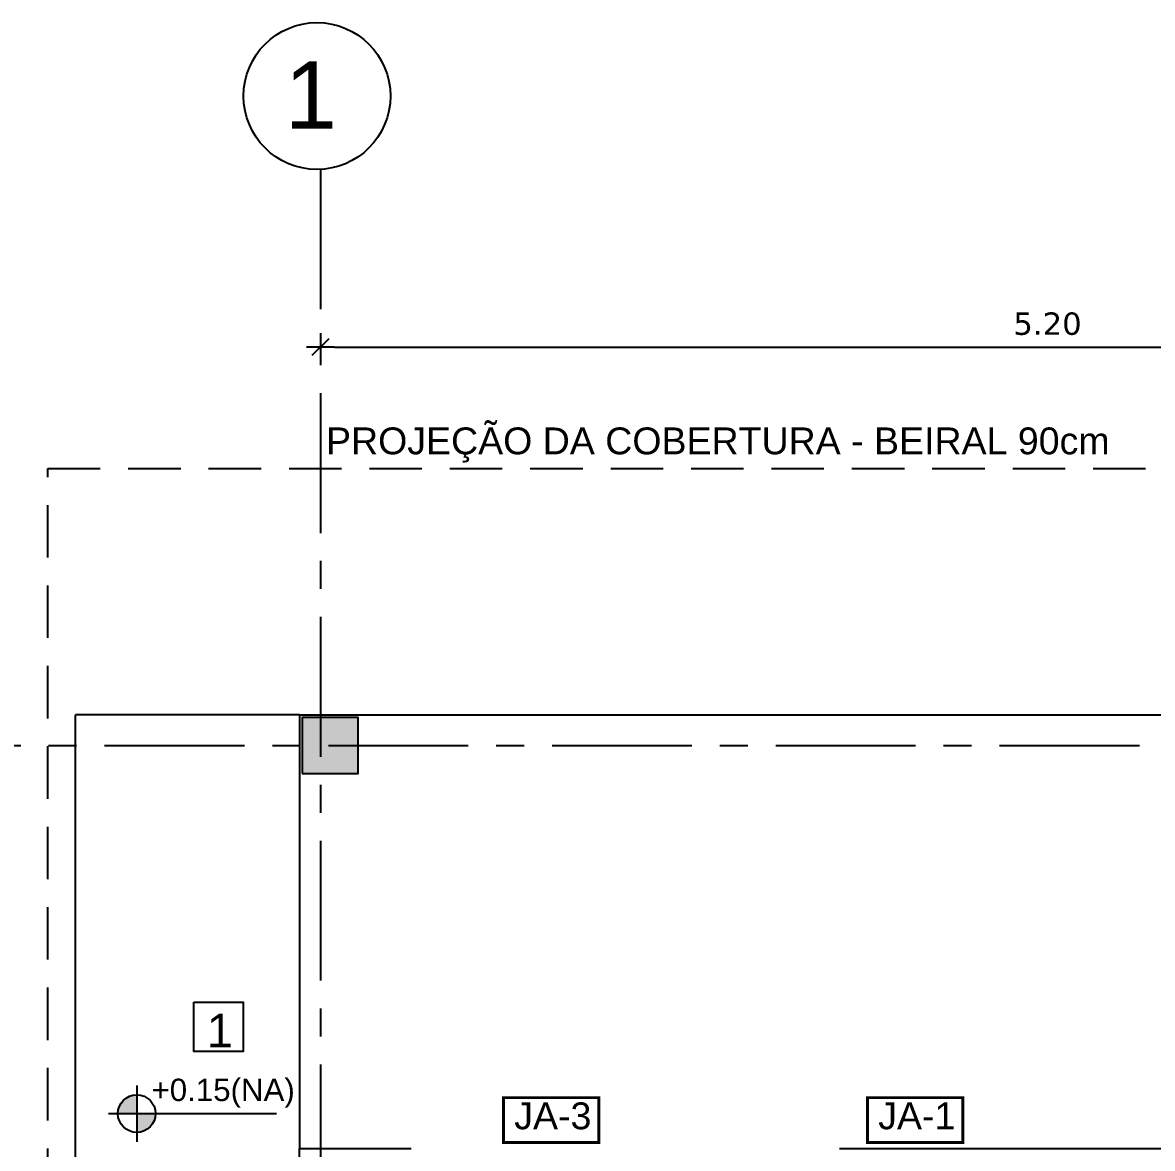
# Model space of a CAD drawing. Extents: x 12 to 194, y 116 to 198.
# Drawn here: x 64.155 to 68.195, y 175.324 to 179.349 of the extents above; entities that cross this region are included whole.
import ezdxf

# ---------------------------------------------------------------- set-up
doc = ezdxf.new("R2010")
doc.units = 0
doc.header["$LTSCALE"] = 0.005
doc.header["$PDMODE"] = 3
for name, pattern in [('C5', [60, 50, -5, 0, -5]), ('CONTINU', [0]), ('TRACEJADO_G', [0.375, 0.25, -0.125])]:
    doc.linetypes.add(name, pattern=pattern)
doc.layers.get('0').update_dxf_attribs({"linetype": 'CONTINUOUS'})
doc.layers.get('DEFPOINTS').update_dxf_attribs({"linetype": 'CONTINUOUS'})
for name, color, linetype in [('A-ALV', 6, 'CONTINUOUS'), ('A-PARED-PISOS', 2, 'CONTINUOUS'), ('A-PAREDE', 5, 'CONTINUOUS'), ('A-PISOS-CTEL', 2, 'TRACEJADO_G'), ('A-PISOS-NIVEL', 1, 'CONTINUOUS'), ('ARQ-CTA-1_050', 1, 'CONTINUOUS'), ('ARQ-EXO-1_100', 251, 'C5'), ('ARQ-SMB-1_050', 1, 'CONTINUOUS'), ('ARQ-SMB-1_100', 1, 'CONTINUOUS'), ('ARQ-TXT-1_050', 2, 'CONTINUOUS'), ('ARQ-TXT-1_075', 2, 'CONTINUOUS'), ('ARQ-TXT-1_100', 2, 'CONTINUOUS')]:
    doc.layers.add(name, color=color, linetype=linetype)
doc.layers.add('FO-Hachuras dos pilares', color=9, linetype='CONTINUOUS', lineweight=5)
doc.styles.add('A20', font='arial.ttf', dxfattribs={"height": 0.2})
doc.styles.add('ESC-50-A20', font='arial.ttf', dxfattribs={"height": 0.1})
doc.styles.add('FNDE Texto Cota 0050', font='verdana.ttf', dxfattribs={"height": 0.08})
doc.dimstyles.new('FNDE 1-0050', dxfattribs={"dimscale": 5, "dimtxt": 0.08, "dimasz": 0.01, "dimexe": 0.15, "dimexo": 0.15, "dimgap": 0.01, "dimtad": 1, "dimzin": 1, "dimdsep": 46, "dimtxsty": 'FNDE Texto Cota 0050', "dimblk": 'tic', "dimcen": 0.015, "dimdle": 0.15, "dimse1": 1, "dimse2": 1, "dimclrd": 251, "dimclre": 251, "dimclrt": 256, "dimaunit": 1, "dimadec": 3, "dimazin": 0, "dimtfac": 1, "dimtix": 1, "dimtmove": 2, "dimatfit": 3, "dimfxl": 0.15, "dimtvp": 1, "dimtolj": 1, "dimtzin": 0, "dimarcsym": 0})

# ---------------------------------------------------------------- blocks, each defined once
blk = doc.blocks.new('tic')
at = {"color": 251}
for p, q in [((0, -1), (0, 1)), ((-1, 0), (1, 0))]:
    blk.add_line(p, q, dxfattribs=at)
blk.add_line((-0.6, -0.6), (0.6, 0.6))
blk = doc.blocks.new('*D37')
at = {"layer": 'ARQ-CTA-1_050', "color": 251, "lineweight": -2, "transparency": 16777216}
blk.add_line((65.2698, 178.1885), (70.3698, 178.1885), dxfattribs=at)
at = {"layer": 'DEFPOINTS', "color": 0, "transparency": 16777216}
for p in [(65.2198, 178.1885), (70.4198, 178.1885), (70.4198, 178.1885)]:
    blk.add_point(p, dxfattribs=at)
at = {"layer": 'ARQ-CTA-1_050', "color": 251, "lineweight": -2, "transparency": 16777216, "xscale": 0.05, "yscale": 0.05, "zscale": 0.05, "rotation": 180}
blk.add_blockref('tic', (65.2198, 178.1885), dxfattribs=at)
at = {"layer": 'ARQ-CTA-1_050', "color": 251, "lineweight": -2, "transparency": 16777216, "xscale": 0.05, "yscale": 0.05, "zscale": 0.05}
blk.add_blockref('tic', (70.4198, 178.1885), dxfattribs=at)
at = {"layer": 'ARQ-CTA-1_050', "transparency": 16777216, "insert": (67.8198, 178.2719), "char_height": 0.08, "attachment_point": 5, "style": 'FNDE Texto Cota 0050'}
blk.add_mtext('\\A1;5.20', dxfattribs=at)
blk = doc.blocks.new('*D38')
at = {"layer": 'ARQ-CTA-1_050', "color": 251, "lineweight": -2, "transparency": 16777216}
blk.add_line((63.6078, 175.299), (63.6078, 176.714), dxfattribs=at)
at = {"layer": 'DEFPOINTS', "color": 0, "transparency": 16777216}
for p in [(62.8483, 176.764, -0.3582), (63.6078, 176.764), (64.5959, 175.249)]:
    blk.add_point(p, dxfattribs=at)
at = {"layer": 'ARQ-CTA-1_050', "color": 251, "lineweight": -2, "transparency": 16777216, "xscale": 0.05, "yscale": 0.05, "zscale": 0.05}
for p, rotation in [((63.6078, 176.764), 90), ((63.6078, 175.249), 270)]:
    blk.add_blockref('tic', p, dxfattribs=dict(at, rotation=rotation))
at = {"layer": 'ARQ-CTA-1_050', "transparency": 16777216, "insert": (63.5244, 176.0065), "char_height": 0.08, "attachment_point": 5, "rotation": 90, "style": 'FNDE Texto Cota 0050'}
blk.add_mtext('\\A1;1.52', dxfattribs=at)
blk = doc.blocks.new('FNDE-Nível Planta-1_050')
at = {"linetype": 'Continuous', "ltscale": 0.5}
h = blk.add_hatch(color=251, dxfattribs=at)
h.paths.add_polyline_path([(135.6984, 5.8271), (135.6984, 5.8943, 0.414214), (135.6312, 5.8271)])
h.paths.add_polyline_path([(135.6984, 5.8271), (135.6984, 5.7599, 0.414214), (135.7656, 5.8271)])
at = {"color": 251}
for p, q in [((135.6984, 5.9279), (135.6984, 5.7263)), ((135.5976, 5.8271), (135.7656, 5.8271)), ((135.7656, 5.8271), (136.1984, 5.8271))]:
    blk.add_line(p, q, dxfattribs=at)
blk.add_circle((135.6984, 5.8271), 0.0672, dxfattribs=at)

msp = doc.modelspace()

# ---------------------------------------------------------------- hatches: boundary and pattern name
at = {"layer": 'FO-Hachuras dos pilares', "linetype": 'Continuous'}
msp.add_hatch(color=256, dxfattribs=at).paths.add_polyline_path([(65.1548, 176.664), (65.2548, 176.664), (65.3548, 176.664), (65.3548, 176.764), (65.3548, 176.864), (65.2548, 176.864), (65.1548, 176.864), (65.1548, 176.764)])

# ---------------------------------------------------------------- linework, layer by layer
at = {"layer": 'A-ALV'}
msp.add_lwpolyline([(65.1548, 176.664), (65.2548, 176.664), (65.3548, 176.664), (65.3548, 176.764), (65.3548, 176.864), (65.2548, 176.864), (65.1548, 176.864), (65.1548, 176.764), (65.1548, 176.664)], close=True, dxfattribs=at)
at = {"layer": 'A-PARED-PISOS'}
for q in [(65.1448, 175.324), (71.4198, 176.874)]:
    msp.add_line((65.1448, 176.874), q, dxfattribs=at)
at = {"layer": 'A-PAREDE'}
for p, q in [((65.1448, 170.574), (65.1448, 175.324)), ((65.1448, 175.324), (65.5448, 175.324)), ((67.0762, 175.324), (68.5948, 175.324))]:
    msp.add_line(p, q, dxfattribs=at)
at = {"layer": 'A-PISOS-CTEL', "color": 2, "linetype": 'TRACEJADO_G', "ltscale": 150}
msp.add_lwpolyline([(64.2454, 177.7553), (81.7948, 177.7553), (81.7948, 169.674), (64.2454, 169.674)], close=True, dxfattribs=at)
at = {"layer": 'A-PISOS-NIVEL', "color": 1}
for p in [(65.1448, 176.874), (64.3448, 169.774)]:
    msp.add_line(p, (64.3448, 176.874), dxfattribs=at)
at = {"layer": 'ARQ-EXO-1_100', "ltscale": 2}
for p, q in [((65.2198, 178.8241), (65.2198, 168.6039)), ((62.8483, 176.764), (83.5522, 176.764, -14.6614))]:
    msp.add_line(p, q, dxfattribs=at)
at = {"layer": 'ARQ-EXO-1_100', "linetype": 'CONTINU'}
msp.add_circle((65.2077, 179.0864), 0.2625, dxfattribs=at)
at = {"layer": 'ARQ-SMB-1_100'}
msp.add_lwpolyline([(64.7676, 175.8463), (64.9436, 175.8463), (64.9436, 175.6703), (64.7676, 175.6703)], close=True, dxfattribs=at)
at = {"layer": 'ARQ-SMB-1_100', "color": 252, "ltscale": 10, "const_width": 0.0107}
for points in [[(65.8744, 175.3454), (66.2153, 175.3454), (66.2153, 175.5054), (65.8744, 175.5054)], [(67.1758, 175.3454), (67.5167, 175.3454), (67.5167, 175.5054), (67.1758, 175.5054)]]:
    msp.add_lwpolyline(points, close=True, dxfattribs=at)

# ---------------------------------------------------------------- block references
at = {"layer": 'ARQ-SMB-1_050'}
msp.add_blockref('FNDE-Nível Planta-1_050', (-71.1352, 169.6213), dxfattribs=at)

# ---------------------------------------------------------------- texts
at = {"layer": 'ARQ-SMB-1_050', "style": 'ESC-50-A20'}
msp.add_attdef('+0.15(NA)', (64.616, 175.4933), 'NA', height=0.08, dxfattribs=at)
at = {"layer": 'ARQ-TXT-1_050', "insert": (64.8135, 175.8052), "char_height": 0.12, "width": 0.086252, "attachment_point": 1, "style": 'A20'}
msp.add_mtext('1', dxfattribs=at)
at = {"layer": 'ARQ-TXT-1_075', "style": 'ESC-50-A20'}
msp.add_text('PROJEÇÃO DA COBERTURA - BEIRAL 90cm', height=0.096, dxfattribs=at).set_placement((65.24, 177.8055))
for tag, p in [('JA-3', (65.9131, 175.3925)), ('JA-1', (67.2145, 175.3925))]:
    msp.add_attdef(tag, p, '', height=0.096, dxfattribs=at)
at = {"layer": 'ARQ-TXT-1_100', "insert": (65.1857, 179.2102, -0.8), "char_height": 0.24, "width": 0.437504, "attachment_point": 2, "style": 'A20'}
msp.add_mtext('1', dxfattribs=at)

# ---------------------------------------------------------------- dimensions: what is measured, and where the dimension line sits
at = {"layer": 'ARQ-CTA-1_050'}
dim = msp.add_aligned_dim(p1=(65.2198, 178.1885), p2=(70.4198, 178.1885), distance=0, dimstyle='FNDE 1-0050', override={"dimtad": 0}, dxfattribs=at)
dim.commit()
dim.dimension.update_dxf_attribs({"geometry": '*D37', "text_midpoint": (67.8198, 178.2719)})
dim = msp.add_linear_dim(base=(63.6077644049, 176.7640278381), p1=(64.5958765401, 175.2490278381), p2=(62.8482995723, 176.7640278381, -0.3581894908), angle=90, dimstyle='FNDE 1-0050', override={"dimtad": 0}, dxfattribs=at)
dim.commit()
dim.dimension.update_dxf_attribs({"geometry": '*D38', "text_midpoint": (63.5244333102, 176.0065278381)})

doc.saveas('drawing.dxf')
